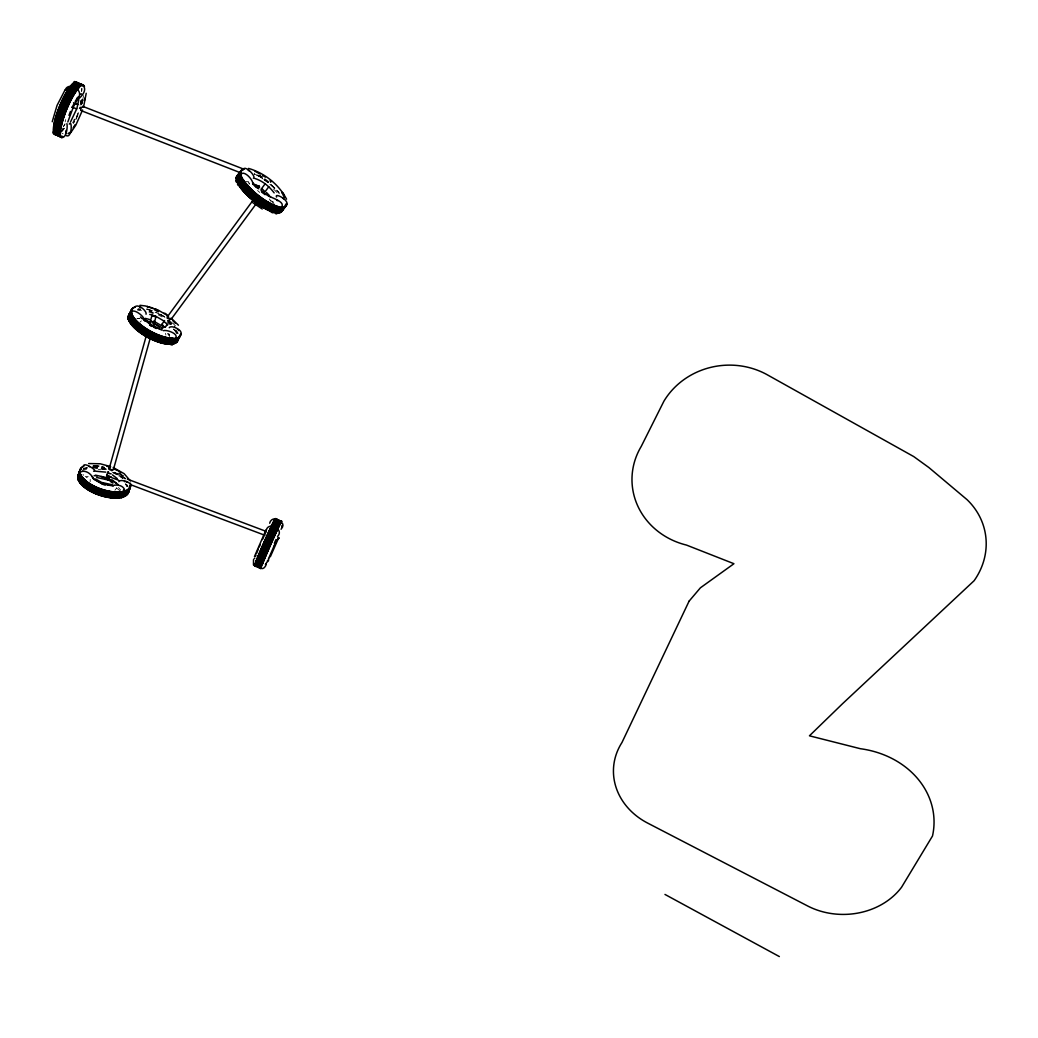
<?xml version="1.0" encoding="UTF-8"?>
<svg xmlns="http://www.w3.org/2000/svg" width="1038" height="1038" viewBox="0 0 1038 1038"><rect width="100%" height="100%" fill="white"/><g stroke="black" fill="none" stroke-linecap="round" stroke-linejoin="round"><path stroke-width="0.75" stroke-dasharray="5 3.75" d="M249.12 184.401L249.6 183.311L248.134 182.221M168.61 320.457L168.117 320.898M254.518 173.696L254.336 174.514M65.199 121.835L65.679 119.565M167.935 320.729L168.766 320.21M168.441 320.716L167.922 320.69A27.663 10.51 28.1 0 1 175.798 327.891M139.935 322.234L141.337 320.885M122.432 478.726L122.627 478.284A2.063 1.323 84.9 0 1 123.574 477.804L124.988 478.648M90.215 479.4L90.176 481.775M114.907 490.273L116.762 487.795L116.528 488.613M124.897 478.713L125.676 478.505M88.204 476.546L85.168 476.585M137.82 318.601L139.105 318.355M137.366 318.666L138.469 318.51M136.847 318.731L139.87 318.355M168.792 320.716L168.182 320.625M86.089 477.532L87.322 477.519M169.116 320.755L169.908 320.495M246.11 181.572L248.575 181.728M248.822 183.363L249.626 183.648M118.566 475.832L126.104 478.674M62.033 133.279L63.11 133.759M167.442 333.432L169.674 336.61M118.488 487.497L120.577 489.936M257.541 190.486L259.772 192.458M120.642 491.311L116.399 487.925M270.607 200.036L272.423 202.423M269.374 198.946L270.581 201.203M273.007 201.891L272.579 201.242L274.227 204.304M168.597 333.782L169.713 335.65L168.805 333.652M83.001 474.392L83.533 475.326M165.509 333.276L165.872 335.04M83.131 99.843A28.363 6.28 -67.6 0 1 82.041 103.644M75.748 119.681A28.363 6.28 -67.6 0 0 78.667 113.038A28.013 6.202 -67.6 0 1 75.709 119.591M82.755 99.674A28.363 6.28 -67.6 0 1 81.236 104.786M78.291 112.87A28.363 6.28 -67.6 0 1 73.503 123.275M81.509 100.491A28.363 6.293 -67.6 0 1 79.9 105.694M72.595 122.86A28.363 6.293 -67.6 0 0 74.464 119.098A28.013 6.215 -67.6 0 1 72.582 122.718M81.717 99.401A28.013 6.215 -67.6 0 1 80.64 103.151M83.611 95.509A28.013 6.202 -67.6 0 1 81.133 104.864M78.213 112.844A28.013 6.202 -67.6 0 1 73.49 123.12M64.343 128.362A28.013 6.28 -67.6 0 1 62.371 131.073M83.001 99.985A28.013 6.202 -67.6 0 1 81.509 105.033M65.005 123.885A28.026 6.306 -67.6 0 1 63.448 126.454M65.005 124.08A28.376 6.384 -67.6 0 1 63.409 126.675M81.924 88.308A28.363 6.319 -67.6 0 1 81.717 91.201M81.781 88.58A28.013 6.241 -67.6 0 1 81.574 91.435M63.967 128.193A28.013 6.293 -67.6 0 1 61.047 132.008M63.928 128.44A28.376 6.371 -67.6 0 1 60.97 132.293M63.02 128.024A28.376 6.384 -67.6 0 1 60.061 131.878M81.12 100.323A28.363 6.306 -67.6 0 1 80.367 102.879M81.003 100.439A28.013 6.228 -67.6 0 1 80.25 102.983M92.706 466.802A26.599 11.69 18.6 0 1 110.664 470.59M114.401 472.186A26.599 11.69 18.6 0 1 125.066 479.115M93.199 465.945A26.274 11.535 18.6 0 1 104.501 467.606M118.098 473.056A26.274 11.535 18.6 0 1 123.107 476.364M124.184 477.233A26.274 11.535 18.6 0 1 126.091 479.011M98.234 469.306A26.586 11.703 18.6 0 1 100.829 469.786M83.248 468.592A26.261 11.548 18.6 0 1 87.49 467.334M92.849 466.97A26.261 11.548 18.6 0 1 108.03 469.786M114.271 472.29A26.261 11.548 18.6 0 1 117.735 474.081M119.085 474.872A26.261 11.548 18.6 0 1 124.82 479.141M94.653 465.504A26.599 11.678 18.6 0 1 99.363 466.036M119.733 473.458A26.599 11.678 18.6 0 1 123.457 476.001M93.316 465.621A26.274 11.522 18.6 0 1 104.617 467.282M119.552 473.523A26.274 11.522 18.6 0 1 123.224 476.04M93.057 465.777A26.599 11.678 18.6 0 1 104.501 467.463M120.927 474.6A26.599 11.678 18.6 0 1 123.34 476.325M82.949 469.5A26.261 11.548 18.6 0 1 87.179 468.229M92.538 467.879A26.261 11.548 18.6 0 1 103.839 469.526M112.753 472.64A26.261 11.548 18.6 0 1 122.432 478.284M83.961 468.826A26.586 11.69 18.6 0 1 86.958 468.06M92.395 467.697A26.586 11.69 18.6 0 1 105.136 469.734M112.857 472.524A26.586 11.69 18.6 0 1 122.666 478.246M126.701 484.344A26.248 11.561 18.6 0 1 128.076 486.692M125.754 483.929A26.573 11.716 18.6 0 1 127.505 486.329M125.481 483.929A26.248 11.574 18.6 0 1 127.207 486.303M125.377 484.24A26.248 11.574 18.6 0 1 127.09 486.614M125.65 484.253A26.573 11.716 18.6 0 1 127.389 486.653M82.21 470.707A26.586 11.703 18.6 0 1 86.504 469.423M256.866 175.085A28.61 8.966 38.5 0 1 278.846 192.873M254.128 173.8A28.26 8.862 38.5 0 1 262.783 178.886M263.95 179.691A28.26 8.862 38.5 0 1 268.595 183.22M269.711 184.141A28.26 8.862 38.5 0 1 280.571 195.209M257.165 174.955A28.26 8.849 38.5 0 1 263.016 178.575M264.184 179.392A28.26 8.849 38.5 0 1 278.872 192.536M258.254 175.435A28.61 8.966 38.5 0 1 263.016 178.445M264.21 179.263A28.61 8.966 38.5 0 1 268.907 182.831M271.165 184.712A28.61 8.966 38.5 0 1 279.079 192.575M260.006 175.409A28.623 8.953 38.5 0 1 262.393 176.914M258.877 174.877A28.273 8.849 38.5 0 1 262.406 177.057M264.755 178.653A28.273 8.849 38.5 0 1 269.4 182.169M273.383 188.929A28.61 8.992 38.5 0 1 277.224 192.873M137.457 309.83A27.65 10.523 28.1 0 1 139.987 309.986M148.784 312.01A27.65 10.523 28.1 0 1 153.909 313.969M168.701 322.61A27.65 10.523 28.1 0 1 171.205 324.66M146.708 309.155A27.663 10.497 28.1 0 1 154.922 312.049M156.206 312.62A27.663 10.497 28.1 0 1 164.951 317.356M173.372 323.778A27.663 10.497 28.1 0 1 175.435 325.841M146.825 309.337A27.325 10.367 28.1 0 1 156.193 312.749M158.723 313.969A27.325 10.367 28.1 0 1 164.834 317.433M169.544 320.729A27.325 10.367 28.1 0 1 173.151 323.778M137.678 310.025A27.312 10.393 28.1 0 1 141.505 310.362M167.209 321.663A27.312 10.393 28.1 0 1 170.998 324.673M175.863 329.747A27.312 10.393 28.1 0 1 178.173 333.535M138.145 309.129A27.312 10.38 28.1 0 1 140.636 309.272M149.329 311.283A27.312 10.38 28.1 0 1 153.118 312.685M167.689 320.768A27.312 10.38 28.1 0 1 175.539 327.852M137.937 308.935A27.663 10.51 28.1 0 1 140.454 309.077M149.264 311.115A27.663 10.51 28.1 0 1 153.092 312.529M158.217 314.864A27.663 10.51 28.1 0 1 161.993 316.914M150.043 309.934A27.325 10.367 28.1 0 1 152.547 310.829M160.15 314.293A27.325 10.367 28.1 0 1 165.003 317.122M146.877 308.831A27.676 10.497 28.1 0 1 149.978 309.765M160.215 314.19A27.676 10.497 28.1 0 1 165.12 317.044M173.683 329.098A27.65 10.536 28.1 0 1 177.745 334.976M173.437 329.072A27.299 10.406 28.1 0 1 176.849 333.665M175.318 330.759A27.299 10.406 28.1 0 1 177.031 333.341M166.82 322.636A27.65 10.536 28.1 0 1 169.441 324.66M175.578 330.811A27.65 10.536 28.1 0 1 177.316 333.419"/><path stroke-width="1.5" d="M278.093 537.879L277.937 538.255M163.9 313.281C167.676 312.464 167.935 320.716 171.14 318.251M155.972 316.331L153.598 326.204M78.836 99.531L76.89 108.497L70.558 121.848M108.899 480.049L107.783 479.816L108.445 479.79M108.458 479.608L108.912 477.869M162.213 327.826L163.018 326.204M162.382 327.645L162.862 326.256L162.486 327.632M108.458 479.387L108.847 477.856M108.224 479.011L108.821 478.297M66.004 132.942L66.017 130.477M75.683 104.241L75.32 104.267M92.966 477.233L91.785 476.377M52.237 121.718L57.038 105.448L65.044 89.956M150.354 321.222L154.377 323.389M123.314 492.103L123.496 489.936M108.393 472.018L109.198 473.575L111.144 473.821M84.493 100.439L85.025 98.052M156.011 316.499L155.285 316.862L155.518 316.045M255.711 556.251L255.945 555.226M269.672 523.23C270.152 519.804 274.629 517.43 275.952 520.012M155.051 315.812L151.937 315.565L156.206 316.888M281.843 527.317L281.947 525.475M253.506 559.664L253.493 564.919L256.075 565.788A25.924 0.779 -66.2 0 1 264.742 543.977A25.924 0.779 -66.2 0 1 276.653 519.013M278.742 537.645L270.308 556.796M259.305 186.619L259.137 185.62M265.443 564.828L265.676 563.894M83.416 107.342C82.91 104.669 78.421 110.923 82.002 110.638M113.648 468.683C112.74 471.862 107.29 467.956 110.495 466.97M108.977 469.384L145.891 337.181M149.809 323.181L151.976 315.409M113.505 469.228L150.108 338.648M79.511 108.367L80.328 107.225M67.82 121.965L73.503 106.616L78.356 97.948M83.533 107.174L86.206 93.29M271.437 181.391L270.62 181.922M270.373 181.65L271.009 181.118L270.321 180.859M107.641 473.717L108.017 471.862L106.655 475.754L118.708 480.283M55.961 134.304L53.21 133.396L53.042 131.995M56.35 134.473L59.893 136.082M77.072 83.014L74.606 81.535L73.581 82.352M77.448 83.183C85.401 84.169 87.776 90.553 79.316 98.247M60.282 136.25C65.368 141.453 68.054 128.05 66.912 123.652M69.261 124.132C72.349 118.747 72.154 139.52 65.9 135.381M108.043 480.231L107.952 479.582M92.966 477.999C88.632 469.254 77.24 468.813 78.46 477.999M129.283 489.456L128.037 492.946L126.805 493.05M112 485.563C125.105 482.683 128.271 493.128 121.42 497.968M130.048 318.186L130.451 317.083M278.223 538.683L278.677 538.592M68.988 115.387L70.454 111.429M278.379 537.956L278.314 538.644L278.95 537.956M82.586 109.963L75.852 125.079L70.714 132.734M164.601 320.521L161.656 324.609L163.978 326.918L165.12 327.242L165.133 326.412M107.939 479.439L107.602 479.699M254.466 556.55L265.988 529.925M107.459 474.223L106.758 475.664M256.49 553.552L258.215 549.374M268.531 558.755L276.705 539.916M276.303 520.155C279.598 520.7 286.216 523.23 281.064 529.25M256.075 565.788L261.187 568.007M259.241 546.987L260.253 544.613M273.76 547.273L275.913 542.381M262.445 539.604L264.093 535.919M274.343 543.289L275.991 539.604M264.651 534.687L266.182 531.339M167.209 316.966L167.183 317.991M65.186 90.189C67.963 80.938 85.466 90.267 77.616 98.623M72.05 107.485L73.776 104.137M162.46 328.28L161.733 328.177M162.2 328.67L161.5 327.969M144.139 319.496C143.672 315.5 131.567 306.846 131.125 313.385M134.655 307.196C137.963 302.785 147.383 311.491 146.047 314.229M179.029 337.363L176.992 340.957M180.067 335.443L179.224 336.299M180.236 335.118C184.803 330.564 170.985 324.427 169.246 327.71M163.407 330.681C166.262 329.461 178.575 333.496 175.785 337.856M73.14 127.921L75.125 124.664M75.19 101.452L76.812 98.805M267.298 561.143L267.791 560.39M109.405 467.956L109.301 468.787M111.274 477.039L108.328 476.753L107.459 475.261M167.468 316.616L252.688 200.736M261.304 189.02L265.131 183.817M165.302 327.165L167.222 324.57M171.062 319.367L256.347 203.617M264.975 191.913L268.803 186.71M270.788 181.222C270.853 180.106 271.255 181.948 270.684 180.897M240.608 172.723L240.128 173.943M282.894 208.975L282.089 210.013M283.906 207.678L282.868 208.443M284.568 206.822C293.949 202.112 273.565 191.615 276.588 197.064M107.744 479.997L108.082 479.984M161.5 328.268L162.616 328.527M158.217 311.919C153.922 310.051 154.195 306.625 158.438 311.179M108.977 478.401L108.199 479.154M271.424 181.014L270.373 180.651M243.8 168.545C247.135 166.534 256.49 177.07 253.376 178.302M66.484 89.528L68.313 88.204M77.084 97.948L77.889 97.144M277.522 536.516C285.1 528.692 266.584 520.531 266.156 531.508M163.083 326.321C162.188 327.476 162.732 326.282 162.758 327.385M261.096 189.305L262.497 189.201L264.768 191.576M69.793 132.449L68.041 133.617M254.102 558.704L254.855 558.094M107.433 475.456L110.664 477.246L107.381 475.897L110.132 476.663M267.051 562.233L268.479 560.689L268.634 558.522M112.792 470.214L111.728 470.759M252.766 183.986C253.726 180.534 244.138 169.804 241.05 174.267M270.386 196.818C273.928 198.647 285.203 202.125 281.635 207.042M80.082 94.484L81.457 93.848M161.733 324.427L162.603 324.479M108.912 478.726C108.886 478.181 107.835 478.816 108.925 478.583M108.497 479.271L109.029 478.362M108.419 479.115L108.419 478.492M162.46 327.878L162.927 327.061M96.015 471.239L105.772 472.134M88.645 463.545L100.206 463.778L110.586 466.594M124.417 481.606L125.196 481.606M162.707 326.373L162.616 327.502M161.993 327.865L163.083 326.555M108.549 478.336L108.64 478.142M108.315 479.193L108.925 478.038M75.372 103.943L75.605 104.008M112.091 484.746L101.646 482.436L95.626 479.024M113.44 486.005L100.92 483.254L93.705 479.167M96.69 477.48L107.018 479.764M95.483 475.144L108.147 477.96M94.147 475.625L97.157 475.897M139.987 305.315L145.281 305.925L157.62 310.038M169.661 319.198L167.481 318.342M170.985 344.811L172.295 344.966L172.632 343.669M162.356 327.061L162.11 327.541M162.408 327.723L162.771 327.191M110.262 485.499L100.751 482.813L92.706 478.246M101.049 476.559L103.437 477.091M147.733 306.638L147.007 306.457L152.858 308.014M149.732 314.423L153.014 315.293M145.294 318.368L149.485 319.47M149.615 321.728L146.371 320.885M75.281 104.06L75.618 104.28M277.86 200.671L276.679 200.321M271.826 212.492L273.163 212.868M151.626 307.676L152.378 307.897M254.803 178.458C262.614 180.872 269.296 186.399 274.149 192.873M248.536 168.403C264.599 172.996 278.807 184.401 286.579 199.192M106.784 466.127L109.613 467.113M150.886 321.04L151.846 321.365M275.329 213.504L276.666 213.867L277.263 212.582M101.672 483.916L105.279 485.161M104.397 478.194L107.874 479.4M255.011 171.491L255.698 171.737M127.622 479.232L266.325 531.443M118.851 481.658C119.707 479.167 129.14 481.035 130.697 484.733L264.911 535.297M73.529 102.762L78.045 104.527M82.573 106.291L243.943 169.233M72.128 107.122L76.643 108.873M81.172 110.638L240.946 172.944M159.813 328.916L152.846 325.75L144.905 319.224M162.045 330.175L152.21 325.711L143.828 319.6M78.356 478.336L77.681 479.348L78.616 480.27M83.429 466.62C82.858 460.366 99.765 472.277 93.589 471.2M130.165 485.979L130.762 484.798M130.061 486.303L129.296 488.431M139.611 307.287L140.675 307.728M155.311 309.869L154.597 309.804M261.07 568.292C263.743 569.94 266.766 565.126 266.351 562.817M267.506 195.274L270.516 196.714M113.168 467.489L124.158 473.691L130.399 480.931M113.778 468.748L117.709 470.655M109.613 479.439L112.506 480.841M109.301 480.101L112.156 481.476M256.866 172.308L260.369 174.008M153.572 327.126L156.284 328.527M156.44 316.642L163.044 320.483L167.728 324.855M153.585 321.079L161.383 325.608M153.468 323.026L160.397 327.048M153.04 323.078L159.631 326.892M158.282 310.167L168.623 316.175M270.568 180.755L271.333 181.131M664.969 894.432L779.356 956.569M255.659 184.569L259.682 187.022M173.398 342.255L175.007 339.283M173.229 342.579L172.801 343.357M175.604 338.18L175.188 338.959M130.957 313.723L127.882 319.419M88.736 466.231L89.631 466.75M154.195 322.481L152.91 321.624M126.454 481.853L127.35 482.372M248.225 170.31L249.185 170.881M282.738 198.219L283.685 198.777M262.238 209.014L252.026 202.138M255.582 186.853L258.786 188.825M264.275 193.289L270.139 196.792M262.861 175.552L265.352 177.096M149.706 324.803L152.21 326.438M149.537 324.92L151.833 326.399M118.825 471.382L121.057 472.848M112.467 474.898L117.255 478.622M112.078 479.867L117.943 484.435M113.739 481.658L116.204 483.293M110.223 481.321L112.947 483.124M261.018 190.603L265.572 193.989M261.667 192.108L265.118 194.664M278.327 211.233L280.558 208.391M278.08 211.531L277.509 212.271M237.014 179.626L239.999 175.656M236.768 179.937L235.691 180.82L236.34 182.078M240.816 174.592L240.245 175.344M281.389 207.353L280.805 208.093M172.165 319.081L178.445 325.205M261.965 191.187L264.924 193.795M141.947 318.562L140.441 316.979M266.507 192.536L269.322 195.494M253.142 183.051L256.775 186.866M255.465 185.53L258.034 188.241M252.571 183.635L255.309 186.529M269.672 210.753L270.633 211.765M172.853 320.651L175.344 323.337M142.673 318.575L145.112 321.235M178.16 329.682L178.821 330.577M258.073 186.295L258.722 187.437M283.815 194.404L282.505 192.432M281.921 192.977L282.336 193.626M283.011 194.846L284.347 197.298M237.468 184.102L238.143 185.348M61.761 137.198A28.013 6.202 -67.6 0 1 60.502 136.004M60.425 128.699A28.013 6.202 -67.6 0 1 78.356 87.841M80.86 85.687A28.013 6.202 -67.6 0 1 82.768 85.298M62.137 137.379A28.013 6.202 -67.6 0 1 60.892 136.186M60.814 128.881A28.013 6.202 -67.6 0 1 78.745 88.009M62.008 137.704A28.363 6.28 -67.6 0 1 67.859 106.408A28.363 6.28 -67.6 0 1 84.467 86.543M61.631 137.522A28.363 6.28 -67.6 0 1 67.47 106.226A28.363 6.28 -67.6 0 1 84.078 86.375M56.792 135.342A28.363 6.358 -67.6 0 1 61.112 107.42A28.363 6.358 -67.6 0 1 78.045 82.768M56.921 135.018A28.013 6.28 -67.6 0 1 55.65 133.811M55.533 126.493A28.013 6.28 -67.6 0 1 64.135 100.751A28.013 6.28 -67.6 0 1 75.995 83.468M60.009 135.316A28.363 6.345 -67.6 0 1 62.371 107.965A28.013 6.267 -67.6 0 1 79.148 83.65M80.471 84.74A28.363 6.345 -67.6 0 0 62.371 107.965A28.013 6.267 -67.6 0 0 58.154 135.576M56.545 134.836A28.013 6.293 -67.6 0 1 55.274 133.643M55.144 126.312A28.013 6.293 -67.6 0 1 63.733 100.569A28.013 6.293 -67.6 0 1 75.605 83.3M56.415 135.161A28.376 6.371 -67.6 0 1 60.723 107.238A28.376 6.371 -67.6 0 1 77.655 82.586M62.695 136.536A28.363 6.293 -67.6 0 1 65.109 109.211A28.363 6.293 -67.6 0 1 83.157 85.959M59.231 136.056A28.013 6.241 -67.6 0 1 57.959 134.862M57.492 131.969A28.013 6.241 -67.6 0 1 66.471 101.828A28.013 6.241 -67.6 0 1 80.224 84.143M55.494 134.745A28.376 6.384 -67.6 0 1 59.789 106.81A28.376 6.384 -67.6 0 1 76.734 82.171M55.105 134.577A28.376 6.384 -67.6 0 1 59.4 106.642A28.376 6.384 -67.6 0 1 76.345 81.989M62.306 136.354A28.363 6.306 -67.6 0 1 64.706 109.029A28.363 6.306 -67.6 0 1 82.781 85.778M59.101 128.102A28.013 6.228 -67.6 0 1 77.046 87.244M59.49 128.284A28.013 6.215 -67.6 0 1 77.422 87.413M59.101 136.38A28.363 6.319 -67.6 0 1 63.461 108.471A28.363 6.319 -67.6 0 1 80.354 83.819M55.624 134.421A28.013 6.306 -67.6 0 1 53.859 130.321M54.223 125.896A28.013 6.306 -67.6 0 1 62.799 100.154A28.013 6.306 -67.6 0 1 74.684 82.871M55.235 134.252A28.026 6.306 -67.6 0 1 53.963 133.046M53.833 125.715A28.026 6.306 -67.6 0 1 62.41 99.972A28.026 6.306 -67.6 0 1 74.295 82.703M255.413 565.243A25.6 0.791 -66.2 0 1 255.296 564.49M256.282 561.779A25.6 0.791 -66.2 0 1 267.947 534.518A25.6 0.791 -66.2 0 1 275.693 518.935M255.932 561.623A25.6 0.791 -66.2 0 1 268.868 531.547A25.6 0.791 -66.2 0 1 274.979 520.103M255.063 565.087A25.6 0.791 -66.2 0 1 254.946 564.335M254.933 565.373A25.924 0.804 -66.2 0 1 264.898 540.357A25.924 0.804 -66.2 0 1 275.096 519.83M255.283 565.528A25.924 0.791 -66.2 0 1 265.248 540.513A25.924 0.791 -66.2 0 1 275.446 519.986M257.593 566.527A25.924 0.766 -66.2 0 1 267.596 541.538A25.924 0.766 -66.2 0 1 277.756 520.985M256.477 566.047A25.924 0.779 -66.2 0 1 265.092 544.133A25.924 0.779 -66.2 0 1 277.003 519.156M256.256 565.606A25.6 0.779 -66.2 0 1 262.147 549.984A25.6 0.779 -66.2 0 1 275.174 521.413M276.199 519.558A25.6 0.779 -66.2 0 1 276.536 519.298M256.607 565.749A25.6 0.766 -66.2 0 1 262.51 550.14A25.6 0.766 -66.2 0 1 275.524 521.569M276.549 519.714A25.6 0.766 -66.2 0 1 276.887 519.454M259.708 567.436A25.924 0.727 -66.2 0 1 269.737 542.459A25.924 0.727 -66.2 0 1 279.845 521.893M260.746 563.712A25.6 0.727 -66.2 0 1 273.708 533.649A25.6 0.727 -66.2 0 1 279.728 522.166M259.824 567.15A25.6 0.727 -66.2 0 1 259.435 567.578M257.722 566.242A25.6 0.753 -66.2 0 1 266.26 544.613A25.6 0.753 -66.2 0 1 278.002 519.934M260.058 567.591A25.924 0.727 -66.2 0 1 270.088 542.615A25.6 0.714 -66.2 0 1 279.118 523.126M280.195 522.049A25.924 0.727 -66.2 0 0 270.088 542.615A25.6 0.714 -66.2 0 0 261.096 563.855M258.709 566.657A25.6 0.74 -66.2 0 1 267.246 545.041A25.924 0.753 -66.2 0 1 279.105 520.077M278.975 520.362A25.6 0.74 -66.2 0 0 267.246 545.041A25.924 0.753 -66.2 0 0 258.579 566.956M260.175 567.293A25.6 0.714 -66.2 0 1 259.785 567.734M280.13 521.271A25.6 0.714 -66.2 0 1 280.455 521.011M260.888 567.955A25.911 0.714 -66.2 0 1 269.582 546.079A25.911 0.714 -66.2 0 1 281.428 521.076M261.018 567.656A25.6 0.701 -66.2 0 1 260.94 566.93M261.952 564.231A25.6 0.701 -66.2 0 1 273.63 536.983A25.6 0.701 -66.2 0 1 281.298 521.374M261.239 568.097A25.911 0.714 -66.2 0 1 269.932 546.235A25.911 0.714 -66.2 0 1 281.778 521.232M260.979 568.24A25.6 0.701 -66.2 0 1 261.291 567.085M262.303 564.374A25.6 0.701 -66.2 0 1 273.993 537.126A25.6 0.701 -66.2 0 1 281.648 521.517M130.295 485.628A26.274 11.522 18.6 0 1 126.61 490.611M125.39 491.156A26.274 11.522 18.6 0 1 93.654 486.251A26.274 11.522 18.6 0 1 81.172 468.54M129.4 488.12A26.287 11.522 18.6 0 1 126.727 490.286M125.507 490.831A26.287 11.522 18.6 0 1 99.985 488.639A26.287 11.522 18.6 0 1 80.653 474.288M80.276 473.159A26.287 11.522 18.6 0 1 81.288 468.216M130.451 483.215A26.612 11.665 18.6 0 1 99.869 488.755A26.612 11.665 18.6 0 1 83.831 465.984M130.619 485.719A26.612 11.665 18.6 0 1 98.675 488.677A26.612 11.665 18.6 0 1 82.599 466.918M129.179 489.754A26.586 11.703 18.6 0 1 99.427 493.595A26.586 11.703 18.6 0 1 79.472 472.498M128.868 489.664A26.248 11.561 18.6 0 1 126.234 494.036M121.031 496.021A26.248 11.561 18.6 0 1 81.379 482.307M80.445 481.1A26.248 11.561 18.6 0 1 79.135 478.726M78.758 477.584A26.248 11.561 18.6 0 1 78.59 475.417M130.334 486.485A26.599 11.678 18.6 0 1 100.582 490.26A26.599 11.678 18.6 0 1 80.601 469.202M130.022 486.394A26.274 11.522 18.6 0 1 127.402 490.74M122.186 492.726A26.274 11.522 18.6 0 1 80.834 476.572M79.9 474.262A26.274 11.522 18.6 0 1 79.718 472.108M129.919 486.718A26.274 11.535 18.6 0 1 127.285 491.065M122.082 493.05A26.274 11.535 18.6 0 1 80.717 476.896M130.23 486.809A26.599 11.678 18.6 0 1 100.465 490.585A26.599 11.678 18.6 0 1 80.497 469.526M129.542 488.729A26.586 11.69 18.6 0 1 99.791 492.544A26.586 11.69 18.6 0 1 79.835 471.473M128.751 489.988A26.248 11.561 18.6 0 1 125.053 494.996M120.914 496.346A26.248 11.561 18.6 0 1 81.262 482.631M80.341 481.424A26.248 11.561 18.6 0 1 79.031 479.05M78.654 477.908A26.248 11.561 18.6 0 1 79.666 472.952M129.062 490.079A26.586 11.703 18.6 0 1 99.311 493.919A26.586 11.703 18.6 0 1 79.368 472.822M128.414 488.976A26.573 11.716 18.6 0 1 101.127 495.736A26.573 11.716 18.6 0 1 78.992 473.925M128.79 490.844A26.573 11.716 18.6 0 1 99.038 494.698A26.573 11.716 18.6 0 1 79.096 473.6M124.781 495.762A26.248 11.574 18.6 0 1 122.16 496.774M120.642 497.124A26.248 11.574 18.6 0 1 89.93 490.442A26.248 11.574 18.6 0 1 79.407 473.73M128.478 490.753A26.248 11.574 18.6 0 1 127.453 493.595M129.542 487.743A26.261 11.548 18.6 0 1 100.167 491.493A26.261 11.548 18.6 0 1 80.445 470.681M128.206 491.467A26.261 11.548 18.6 0 1 126.597 492.998M125.533 493.634A26.261 11.548 18.6 0 1 93.576 489.819A26.261 11.548 18.6 0 1 80.134 471.589M129.867 487.834A26.599 11.69 18.6 0 1 100.102 491.636A26.599 11.69 18.6 0 1 80.134 470.564M124.664 496.086A26.248 11.574 18.6 0 1 122.056 497.098M120.525 497.449A26.248 11.574 18.6 0 1 92.719 492.284A26.248 11.574 18.6 0 1 78.11 476.844M128.362 491.078A26.248 11.574 18.6 0 1 127.337 493.919M275.641 212.206A28.234 8.914 38.5 0 1 239.544 185.491M275.394 212.518A28.234 8.914 38.5 0 1 239.298 185.815M236.443 178.289A28.234 8.914 38.5 0 1 237.365 176.032M281.532 211.713A28.584 9.031 38.5 0 1 253.038 200.477A28.584 9.031 38.5 0 1 237.079 175.811M282.544 209.04A28.584 9.031 38.5 0 1 253.272 200.152A28.584 9.031 38.5 0 1 239.752 174.475M285.541 205.187A28.61 8.966 38.5 0 1 259.253 198.505A28.61 8.966 38.5 0 1 240.297 171.581M284.516 207.328A28.26 8.862 38.5 0 1 282.271 208.469M278.664 208.327A28.26 8.862 38.5 0 1 250.911 191.316A28.26 8.862 38.5 0 1 240.582 171.815M283.348 208.002A28.597 9.018 38.5 0 1 254.089 199.088A28.597 9.018 38.5 0 1 240.557 173.411M284.023 208.534A28.61 8.992 38.5 0 1 255.543 197.22A28.61 8.992 38.5 0 1 239.544 172.58M278.911 208.015A28.26 8.849 38.5 0 1 251.157 191.005A28.26 8.849 38.5 0 1 240.816 171.504M285.502 204.694A28.26 8.849 38.5 0 1 284.749 207.016M285.787 204.888A28.61 8.966 38.5 0 1 256.542 195.897A28.61 8.966 38.5 0 1 242.97 170.258M283.115 208.314A28.584 9.018 38.5 0 1 256.801 201.683A28.584 9.018 38.5 0 1 237.884 174.76M286.358 204.149A28.623 8.953 38.5 0 1 260.084 197.441A28.623 8.953 38.5 0 1 241.101 170.53M286.592 203.85A28.623 8.953 38.5 0 1 257.359 194.833A28.623 8.953 38.5 0 1 243.774 169.194M280.831 210.312A28.247 8.888 38.5 0 1 252.143 195.65A28.247 8.888 38.5 0 1 239.155 173.683M283.75 208.314A28.247 8.875 38.5 0 1 255.62 197.142A28.247 8.875 38.5 0 1 239.817 172.801M280.065 211.298A28.234 8.901 38.5 0 1 277.795 211.35M276.458 211.155A28.234 8.901 38.5 0 1 254.206 199.037A28.234 8.901 38.5 0 1 238.156 180.249M237.754 179.029A28.234 8.901 38.5 0 1 238.403 174.669M283.063 207.808A28.234 8.901 38.5 0 1 282.31 210.143M284.114 207.029A28.597 8.992 38.5 0 1 257.813 200.386A28.597 8.992 38.5 0 1 238.883 173.45M279.728 206.964A28.273 8.836 38.5 0 1 243.606 180.184M286.306 203.656A28.273 8.836 38.5 0 1 285.567 205.978M279.482 207.276A28.273 8.849 38.5 0 1 243.372 180.495M242.464 179.016A28.273 8.849 38.5 0 1 241.153 176.304M240.492 172.983A28.273 8.849 38.5 0 1 241.387 170.751M276.212 211.467A28.234 8.901 38.5 0 1 253.973 199.348A28.234 8.901 38.5 0 1 237.923 180.56M237.52 179.34A28.234 8.901 38.5 0 1 238.169 174.981M177.732 338.933A27.299 10.419 28.1 0 1 174.215 343.137M170.206 343.747A27.299 10.419 28.1 0 1 146.086 335.936A27.299 10.419 28.1 0 1 129.179 319.989M128.608 316.707A27.299 10.419 28.1 0 1 129.724 314.216M177.563 339.257A27.299 10.419 28.1 0 1 174.047 343.461M170.024 344.071A27.299 10.419 28.1 0 1 145.904 336.26A27.299 10.419 28.1 0 1 129.01 320.314M177.874 339.387A27.637 10.549 28.1 0 1 148.953 338.077A27.637 10.549 28.1 0 1 129.27 314.371M178.043 339.076A27.637 10.549 28.1 0 1 149.122 337.752A27.637 10.549 28.1 0 1 129.439 314.047M179.25 337.61A27.663 10.497 28.1 0 1 148.149 331.901A27.663 10.497 28.1 0 1 131.567 309.947M172.386 339.673A27.325 10.367 28.1 0 1 148.265 331.823A27.325 10.367 28.1 0 1 131.333 315.876M130.749 312.607A27.325 10.367 28.1 0 1 131.865 310.115M179.665 336.065A27.663 10.51 28.1 0 1 150.757 334.677A27.663 10.51 28.1 0 1 131.022 310.985M172.568 339.348A27.325 10.367 28.1 0 1 148.434 331.485A27.325 10.367 28.1 0 1 131.502 315.552M130.931 312.282A27.325 10.367 28.1 0 1 132.034 309.791M180.391 334.716A27.676 10.497 28.1 0 1 151.483 333.315A27.676 10.497 28.1 0 1 131.735 309.622M178.458 338.31A27.65 10.536 28.1 0 1 149.537 336.961A27.65 10.536 28.1 0 1 129.841 313.268M180.807 333.938A27.676 10.484 28.1 0 1 148.719 330.785A27.676 10.484 28.1 0 1 134.888 307.287M180.975 333.626A27.676 10.484 28.1 0 1 148.901 330.46A27.676 10.484 28.1 0 1 135.057 306.963M177.926 339.374A27.312 10.393 28.1 0 1 147.201 333.769A27.312 10.393 28.1 0 1 130.853 312.075M175.85 340.114A27.312 10.38 28.1 0 1 148.732 333.445A27.312 10.38 28.1 0 1 130.217 314.657M178.627 337.986A27.65 10.536 28.1 0 1 149.719 336.636A27.65 10.536 28.1 0 1 130.01 312.931M174.799 342.047A27.299 10.406 28.1 0 1 143.633 332.964A27.299 10.406 28.1 0 1 130.308 313.113M178.328 337.843A27.299 10.406 28.1 0 1 177.368 340.399M174.631 342.358A27.299 10.406 28.1 0 1 146.488 335.144A27.299 10.406 28.1 0 1 129.023 315.928M178.212 339.543A27.65 10.523 28.1 0 1 147.111 333.873A27.65 10.523 28.1 0 1 130.554 311.893M172.983 338.57A27.325 10.354 28.1 0 1 148.849 330.707A27.325 10.354 28.1 0 1 131.917 314.761M131.528 313.606A27.325 10.354 28.1 0 1 132.449 309.013M173.151 338.245A27.338 10.354 28.1 0 1 132.643 315.656M132.085 314.436A27.338 10.354 28.1 0 1 132.617 308.688M689.089 601.158L621.97 742.507A68.586 59.413 3.7 0 0 648.27 823.406L808.187 906.252A68.417 57.622 -1.4 0 0 901.581 887.218L932.5 835.992A88.373 75.008 -1.9 0 0 860.372 748.709L809.432 735.812L842.532 703.712L974.111 580.722A74.334 66.484 -11 0 0 967.027 499.641L928.88 467.541L913.764 456.59L766.472 374.342A74.425 69.468 -4.6 0 0 663.892 401.226L641.25 446.392A73.49 68.054 -1.4 0 0 686.494 545.08L733.944 563.712L700.416 587.806L689.089 601.158"/></g></svg>
